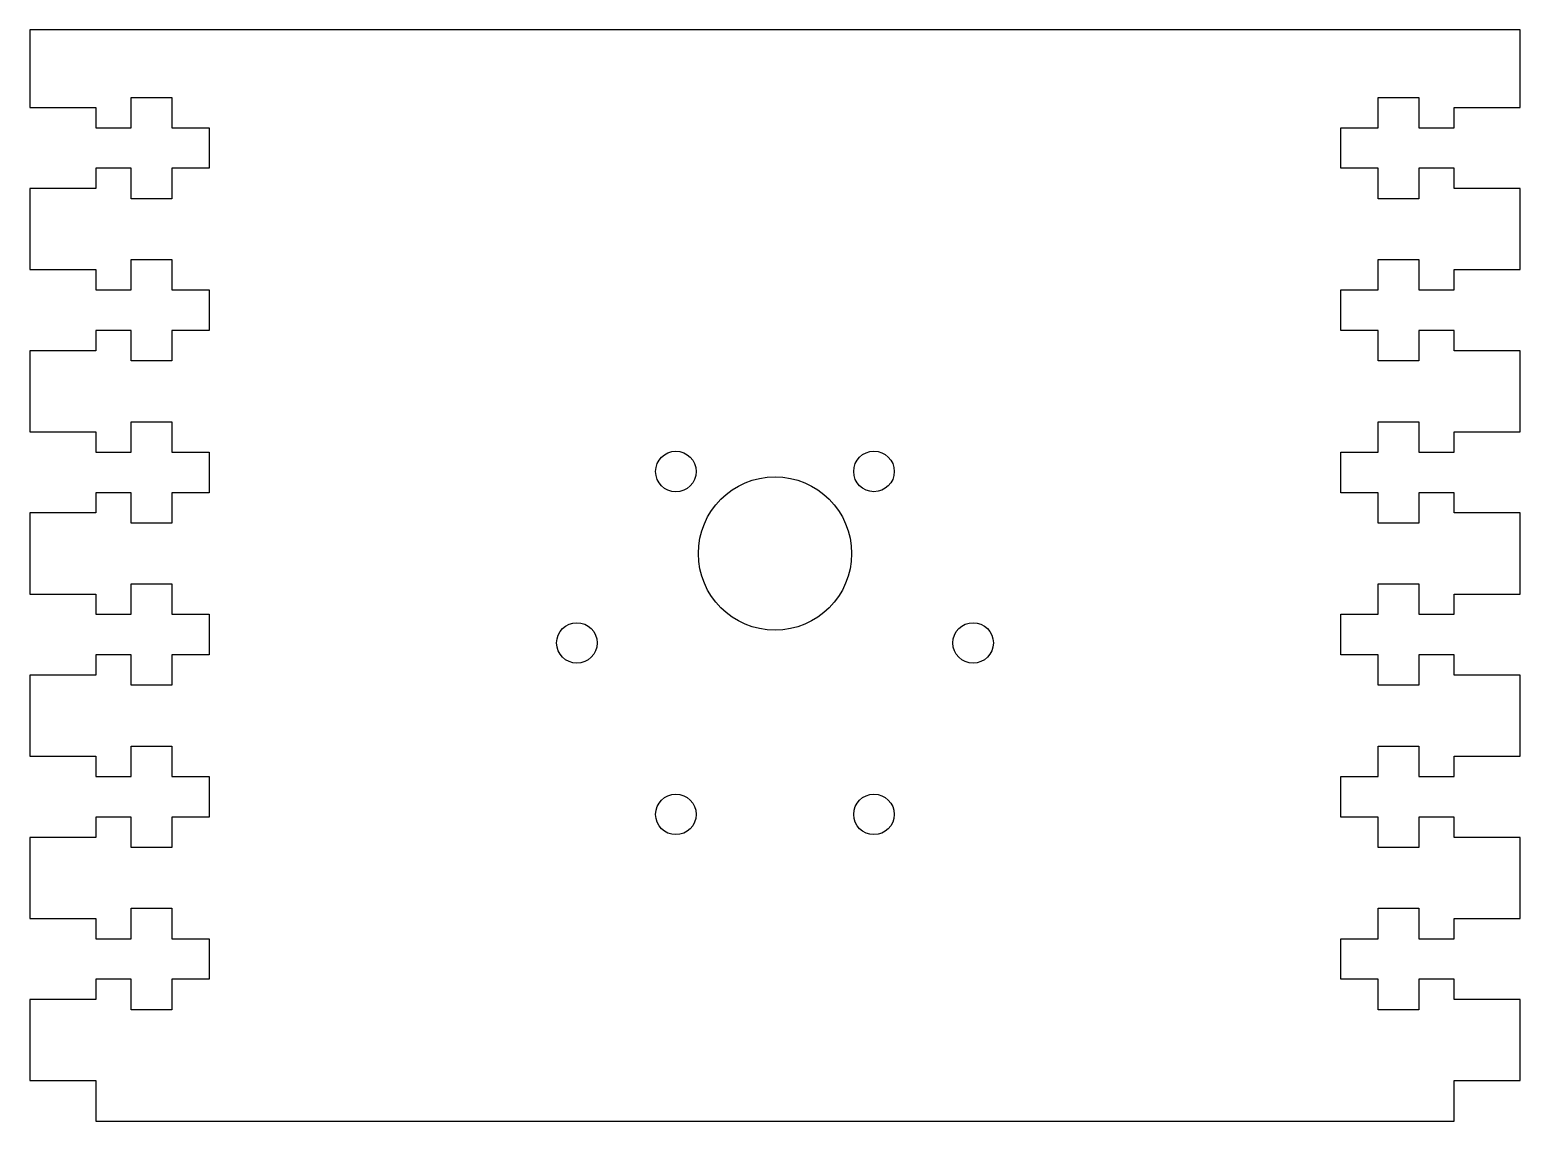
# Model space of a CAD drawing. Extents: x -2.3 to 2.3, y -1.75 to 1.61.
import ezdxf

# ---------------------------------------------------------------- set-up
doc = ezdxf.new("R2010")
doc.units = 0
doc.layers.get('0').update_dxf_attribs({"linetype": 'CONTINUOUS'})

msp = doc.modelspace()

# ---------------------------------------------------------------- linework, layer by layer
msp.add_lwpolyline([(2.0938, -1.625), (2.2969, -1.625), (2.2969, -1.375), (2.0938, -1.375), (2.0938, -1.3125), (1.9844, -1.3125), (1.9844, -1.4063), (1.8594, -1.4063), (1.8594, -1.3125), (1.7438, -1.3125), (1.7438, -1.1875), (1.8594, -1.1875), (1.8594, -1.0938), (1.9844, -1.0938), (1.9844, -1.1875), (2.0938, -1.1875), (2.0938, -1.125), (2.2969, -1.125), (2.2969, -0.875), (2.0938, -0.875), (2.0938, -0.8125), (1.9844, -0.8125), (1.9844, -0.9063), (1.8594, -0.9063), (1.8594, -0.8125), (1.7438, -0.8125), (1.7438, -0.6875), (1.8594, -0.6875), (1.8594, -0.5938), (1.9844, -0.5938), (1.9844, -0.6875), (2.0938, -0.6875), (2.0938, -0.625), (2.2969, -0.625), (2.2969, -0.375), (2.0938, -0.375), (2.0938, -0.3125), (1.9844, -0.3125), (1.9844, -0.4063), (1.8594, -0.4063), (1.8594, -0.3125), (1.7438, -0.3125), (1.7438, -0.1875), (1.8594, -0.1875), (1.8594, -0.0938), (1.9844, -0.0938), (1.9844, -0.1875), (2.0938, -0.1875), (2.0938, -0.125), (2.2969, -0.125), (2.2969, 0.125), (2.0938, 0.125), (2.0938, 0.1875), (1.9844, 0.1875), (1.9844, 0.0937), (1.8594, 0.0937), (1.8594, 0.1875), (1.7438, 0.1875), (1.7438, 0.3125), (1.8594, 0.3125), (1.8594, 0.4062), (1.9844, 0.4062), (1.9844, 0.3125), (2.0938, 0.3125), (2.0938, 0.375), (2.2969, 0.375), (2.2969, 0.625), (2.0938, 0.625), (2.0938, 0.6875), (1.9844, 0.6875), (1.9844, 0.5937), (1.8594, 0.5937), (1.8594, 0.6875), (1.7438, 0.6875), (1.7438, 0.8125), (1.8594, 0.8125), (1.8594, 0.9062), (1.9844, 0.9062), (1.9844, 0.8125), (2.0938, 0.8125), (2.0938, 0.875), (2.2969, 0.875), (2.2969, 1.125), (2.0938, 1.125), (2.0938, 1.1875), (1.9844, 1.1875), (1.9844, 1.0937), (1.8594, 1.0937), (1.8594, 1.1875), (1.7438, 1.1875), (1.7438, 1.3125), (1.8594, 1.3125), (1.8594, 1.4062), (1.9844, 1.4062), (1.9844, 1.3125), (2.0938, 1.3125), (2.0938, 1.375), (2.2969, 1.375), (2.2969, 1.6144), (-2.2969, 1.6144), (-2.2969, 1.375), (-2.0938, 1.375), (-2.0938, 1.3125), (-1.9844, 1.3125), (-1.9844, 1.4062), (-1.8594, 1.4062), (-1.8594, 1.3125), (-1.7437, 1.3125), (-1.7437, 1.1875), (-1.8594, 1.1875), (-1.8594, 1.0937), (-1.9844, 1.0937), (-1.9844, 1.1875), (-2.0938, 1.1875), (-2.0938, 1.125), (-2.2969, 1.125), (-2.2969, 0.875), (-2.0938, 0.875), (-2.0938, 0.8125), (-1.9844, 0.8125), (-1.9844, 0.9062), (-1.8594, 0.9062), (-1.8594, 0.8125), (-1.7437, 0.8125), (-1.7437, 0.6875), (-1.8594, 0.6875), (-1.8594, 0.5937), (-1.9844, 0.5937), (-1.9844, 0.6875), (-2.0938, 0.6875), (-2.0938, 0.625), (-2.2969, 0.625), (-2.2969, 0.375), (-2.0938, 0.375), (-2.0938, 0.3125), (-1.9844, 0.3125), (-1.9844, 0.4062), (-1.8594, 0.4062), (-1.8594, 0.3125), (-1.7437, 0.3125), (-1.7437, 0.1875), (-1.8594, 0.1875), (-1.8594, 0.0937), (-1.9844, 0.0937), (-1.9844, 0.1875), (-2.0938, 0.1875), (-2.0938, 0.125), (-2.2969, 0.125), (-2.2969, -0.125), (-2.0938, -0.125), (-2.0938, -0.1875), (-1.9844, -0.1875), (-1.9844, -0.0938), (-1.8594, -0.0938), (-1.8594, -0.1875), (-1.7437, -0.1875), (-1.7437, -0.3125), (-1.8594, -0.3125), (-1.8594, -0.4063), (-1.9844, -0.4063), (-1.9844, -0.3125), (-2.0938, -0.3125), (-2.0938, -0.375), (-2.2969, -0.375), (-2.2969, -0.625), (-2.0938, -0.625), (-2.0938, -0.6875), (-1.9844, -0.6875), (-1.9844, -0.5938), (-1.8594, -0.5938), (-1.8594, -0.6875), (-1.7437, -0.6875), (-1.7437, -0.8125), (-1.8594, -0.8125), (-1.8594, -0.9063), (-1.9844, -0.9063), (-1.9844, -0.8125), (-2.0938, -0.8125), (-2.0938, -0.875), (-2.2969, -0.875), (-2.2969, -1.125), (-2.0938, -1.125), (-2.0938, -1.1875), (-1.9844, -1.1875), (-1.9844, -1.0938), (-1.8594, -1.0938), (-1.8594, -1.1875), (-1.7437, -1.1875), (-1.7437, -1.3125), (-1.8594, -1.3125), (-1.8594, -1.4063), (-1.9844, -1.4063), (-1.9844, -1.3125), (-2.0938, -1.3125), (-2.0938, -1.375), (-2.2969, -1.375), (-2.2969, -1.625), (-2.0938, -1.625), (-2.0938, -1.75), (2.0938, -1.75)], close=True)
for centre, radius in [((-0.3055, 0.2527), 0.0625), ((0.3051, 0.2529), 0.0625), ((0, 0), 0.2362), ((-0.6106, -0.2758), 0.0625), ((0.6106, -0.2758), 0.0625), ((-0.3055, -0.8042), 0.0625), ((0.3051, -0.8041), 0.0625)]:
    msp.add_circle(centre, radius)

doc.saveas('drawing.dxf')
